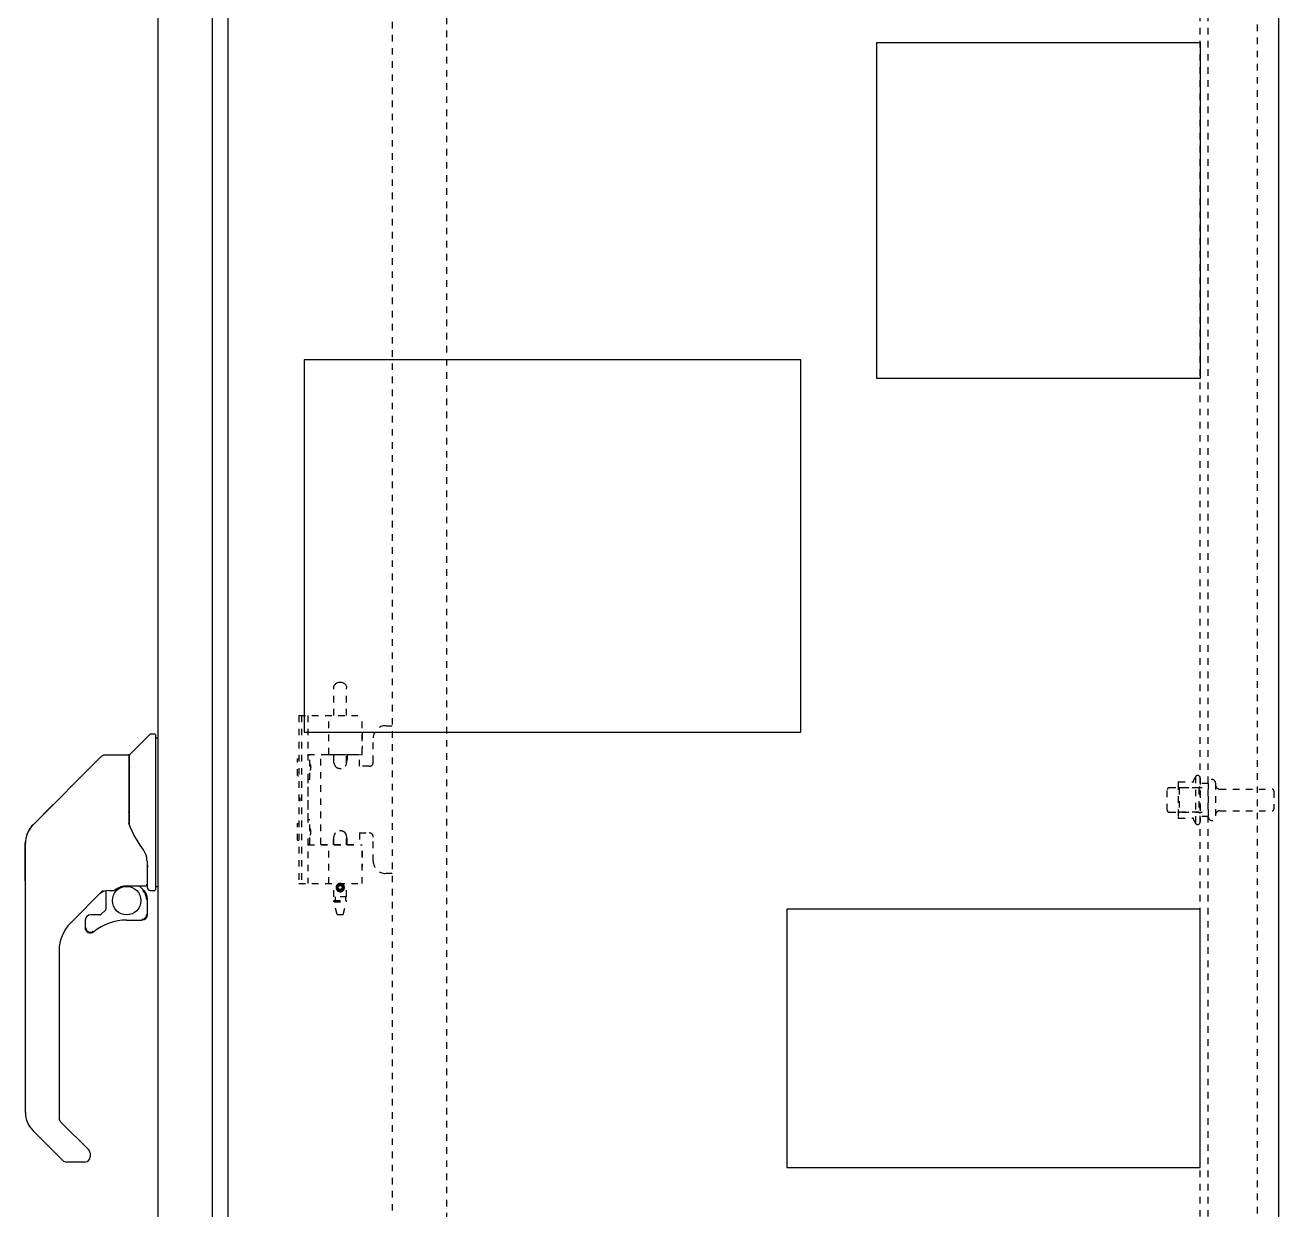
# Model space of a CAD drawing. Header units: inches. Extents: x -89 to 114, y 2 to 66.
# Drawn here: x 94.78 to 113.87, y 28.33 to 46.37 of the extents above; entities that cross this region are included whole.
import ezdxf

# ---------------------------------------------------------------- set-up
doc = ezdxf.new("R2010")
doc.units = ezdxf.units.IN
doc.header["$LTSCALE"] = 0.25
doc.header["$MEASUREMENT"] = 0
doc.linetypes.add('HIDDEN', pattern=[0.2, 0.1, -0.1])
doc.linetypes.add('HIDDEN2', pattern=[0.1875, 0.125, -0.0625])
doc.layers.add('HIDDEN', color=7, linetype='HIDDEN2')
doc.layers.add('PSYMS', color=7, linetype='Continuous')

# ---------------------------------------------------------------- blocks, each defined once
blk = doc.blocks.new('SIDE')
at = {"linetype": 'Continuous'}
for p, q in [((58.694, 4.647), (58.694, 64.497)), ((74.694, 4.647), (74.694, 64.497)), ((57.626, 64.177), (57.626, 4.967)), ((58.451, 64.232), (58.451, 4.912)), ((57.202, 35.27), (57.496, 35.565)), ((57.579, 35.576), (57.524, 35.576)), ((57.587, 35.568), (57.587, 33.202)), ((57.587, 35.517), (57.626, 35.517)), ((56.768, 35.238), (55.726, 34.195)), ((56.824, 35.261), (57.177, 35.261)), ((57.185, 35.253), (57.185, 34.209)), ((57.193, 34.197), (57.193, 35.249)), ((55.725, 34.195), (56.031, 34.501)), ((56.031, 34.501), (56.031, 34.501)), ((57.205, 34.165), (57.186, 34.218)), ((55.625, 34.025), (55.618, 33.994)), ((55.625, 34.025), (55.624, 34.019)), ((55.658, 34.106), (55.658, 34.105)), ((57.233, 34.099), (57.205, 34.165)), ((55.603, 33.334), (55.603, 33.921)), ((55.61, 29.814), (55.61, 33.917)), ((57.461, 33.641), (57.46, 33.664)), ((57.461, 33.641), (57.461, 33.285)), ((57.469, 33.64), (57.469, 33.643)), ((57.469, 33.638), (57.469, 33.64)), ((57.469, 33.635), (57.469, 33.638)), ((57.469, 33.234), (57.469, 33.635)), ((57.146, 33.266), (57.441, 33.266)), ((57.342, 33.266), (57.407, 33.2)), ((57.587, 33.253), (57.626, 33.253)), ((56.79, 33.193), (56.295, 32.698)), ((56.835, 33.191), (56.835, 32.907)), ((56.873, 33.194), (56.949, 33.194)), ((57.401, 33.195), (57.399, 33.193)), ((57.453, 33.061), (57.462, 33.061)), ((57.465, 33.061), (57.465, 32.824)), ((57.508, 33.194), (57.579, 33.194)), ((56.831, 32.899), (56.759, 32.827)), ((56.52, 32.745), (56.52, 32.626)), ((56.751, 32.824), (56.599, 32.824)), ((57.15, 32.745), (57.386, 32.745)), ((57.462, 32.824), (57.453, 32.824)), ((56.522, 32.617), (56.522, 32.626)), ((56.53, 32.626), (56.522, 32.626)), ((56.599, 32.549), (56.59, 32.549)), ((56.607, 32.549), (56.599, 32.549)), ((56.616, 32.551), (56.607, 32.549)), ((56.624, 32.553), (56.616, 32.551)), ((56.633, 32.557), (56.624, 32.553)), ((56.64, 32.561), (56.633, 32.557)), ((56.647, 32.566), (56.64, 32.561)), ((56.122, 32.28), (56.122, 29.729)), ((56.145, 29.673), (56.577, 29.242)), ((56.178, 29.084), (55.726, 29.536)), ((56.516, 29.06), (56.234, 29.06)), ((56.595, 29.199), (56.595, 29.139))]:
    blk.add_line(p, q, dxfattribs=at)
for points in [[(56.768, 35.238), (56.776, 35.245), (56.785, 35.251), (56.794, 35.255), (56.804, 35.259), (56.814, 35.261), (56.824, 35.261)], [(57.185, 34.379), (57.185, 34.38), (57.186, 34.381), (57.187, 34.382), (57.189, 34.384), (57.192, 34.385), (57.193, 34.386)], [(55.725, 34.195), (55.704, 34.172), (55.679, 34.139), (55.657, 34.103), (55.639, 34.065), (55.625, 34.025)], [(57.408, 33.811), (57.357, 33.884), (57.308, 33.961), (57.267, 34.032), (57.233, 34.099)], [(57.46, 33.664), (57.455, 33.699), (57.446, 33.733), (57.434, 33.765), (57.419, 33.794), (57.408, 33.811)], [(57.461, 33.596), (57.461, 33.595), (57.462, 33.591), (57.463, 33.587), (57.464, 33.584)], [(57.464, 33.584), (57.466, 33.577), (57.467, 33.571), (57.467, 33.564), (57.468, 33.558), (57.468, 33.551), (57.469, 33.544)], [(56.984, 33.212), (56.989, 33.215), (56.994, 33.218), (56.999, 33.221), (57.005, 33.225), (57.012, 33.229), (57.02, 33.233), (57.027, 33.237), (57.036, 33.241), (57.045, 33.245), (57.055, 33.249), (57.066, 33.253), (57.077, 33.256), (57.089, 33.259), (57.101, 33.262), (57.114, 33.264), (57.128, 33.265), (57.142, 33.266), (57.146, 33.266)], [(56.95, 33.194), (56.954, 33.195), (56.958, 33.196), (56.961, 33.197), (56.964, 33.199), (56.966, 33.2), (56.969, 33.202), (56.973, 33.204), (56.976, 33.206), (56.984, 33.212)], [(57.453, 33.061), (57.453, 33.076), (57.451, 33.09), (57.448, 33.105), (57.444, 33.119), (57.439, 33.132), (57.433, 33.146), (57.426, 33.158), (57.418, 33.17), (57.409, 33.182), (57.399, 33.193)], [(57.405, 33.199), (57.405, 33.199), (57.405, 33.198), (57.404, 33.198), (57.404, 33.197), (57.401, 33.195)], [(57.405, 33.199), (57.416, 33.188), (57.425, 33.176), (57.434, 33.163), (57.441, 33.15), (57.448, 33.136), (57.453, 33.121), (57.457, 33.107), (57.46, 33.092), (57.462, 33.077), (57.462, 33.061)], [(57.462, 32.824), (57.462, 32.815), (57.46, 32.807), (57.458, 32.798), (57.455, 32.79), (57.451, 32.783), (57.446, 32.776), (57.44, 32.77), (57.434, 32.764), (57.427, 32.759), (57.419, 32.755), (57.411, 32.751), (57.403, 32.749), (57.394, 32.748), (57.386, 32.747)], [(57.386, 32.756), (57.393, 32.756), (57.401, 32.758), (57.408, 32.76), (57.415, 32.763), (57.422, 32.766), (57.428, 32.771), (57.434, 32.776), (57.439, 32.781), (57.443, 32.788), (57.447, 32.794), (57.45, 32.801), (57.452, 32.809), (57.453, 32.816), (57.453, 32.824)], [(57.386, 32.756), (57.386, 32.754), (57.386, 32.751)], [(57.386, 32.751), (57.386, 32.75), (57.386, 32.749), (57.386, 32.748), (57.386, 32.747), (57.386, 32.747)], [(56.59, 32.549), (56.581, 32.551), (56.573, 32.553), (56.565, 32.556), (56.558, 32.561), (56.551, 32.566), (56.544, 32.571), (56.539, 32.578), (56.534, 32.585), (56.529, 32.592), (56.526, 32.6), (56.524, 32.609), (56.522, 32.617)], [(56.53, 32.626), (56.531, 32.618), (56.532, 32.61), (56.534, 32.603), (56.537, 32.596), (56.541, 32.589), (56.546, 32.583), (56.551, 32.577), (56.556, 32.572), (56.563, 32.568), (56.569, 32.564), (56.576, 32.561), (56.584, 32.559), (56.591, 32.558), (56.599, 32.558), (56.607, 32.558), (56.614, 32.56), (56.622, 32.562), (56.629, 32.565), (56.635, 32.569), (56.642, 32.573)], [(56.582, 29.236), (56.581, 29.237), (56.58, 29.238), (56.579, 29.239), (56.578, 29.24), (56.577, 29.241), (56.577, 29.242)]]:
    blk.add_lwpolyline(points, dxfattribs=at)
blk.add_circle((57.15, 33.04), 0.217, dxfattribs=at)
for centre, radius, start, end in [((57.524, 35.537), 0.0394, 90, 135), ((57.579, 35.568), 0.00787, 0, 90), ((57.177, 35.253), 0.00787, 0, 90), ((57.223, 35.249), 0.0295, 135, 180), ((57.205, 35.08), 0.0197, 180, 233.006), ((56.004, 33.917), 0.394, 135, 167.3768), ((56.004, 33.917), 0.394, 168.7096, 180), ((55.623, 33.921), 0.0197, 128.2199, 180), ((55.623, 33.334), 0.0197, 180, 229.7821), ((57.441, 33.285), 0.0197, 270, 0), ((57.508, 33.234), 0.0394, 180, 270), ((56.873, 32.997), 0.197, 90, 129.3806), ((57.268, 33.061), 0.197, 0, 45), ((57.579, 33.202), 0.00787, 270, 0), ((56.823, 32.907), 0.0118, 315, 0), ((56.713, 32.28), 0.591, 135, 180), ((56.599, 32.745), 0.0787, 90, 180), ((57.15, 31.958), 0.787, 90, 129.5212), ((56.751, 32.835), 0.0118, 270, 315), ((57.386, 32.824), 0.0787, 270, 0), ((56.599, 32.626), 0.0787, 180, 309.5212), ((56.004, 29.814), 0.394, 180, 225), ((56.201, 29.729), 0.0787, 180, 225), ((56.536, 29.199), 0.0591, 0, 38.8674), ((56.234, 29.139), 0.0787, 225, 270), ((56.516, 29.139), 0.0787, 270, 0)]:
    blk.add_arc(centre, radius, start, end, dxfattribs=at)
blk = doc.blocks.new('SCE-DF60EL36LP_SIDE')
at = {"color": 0}
for p, q in [((75.068, 59.04), (75.068, 3.226)), ((74.24, 58.975), (74.24, 3.291)), ((73.35, 32.413), (73.35, 32.836)), ((73.546, 32.413), (73.546, 32.836)), ((72.818, 32.413), (72.818, 29.854)), ((72.818, 32.413), (73.782, 32.413)), ((72.857, 32.413), (72.857, 29.854)), ((72.956, 32.413), (72.956, 31.726)), ((73.276, 31.822), (73.276, 32.413)), ((73.782, 31.822), (73.782, 32.413)), ((73.783, 32.153), (73.782, 32.153)), ((73.783, 32.153), (73.783, 31.913)), ((74.139, 32.258), (74.24, 32.258)), ((73.783, 31.913), (73.782, 31.913)), ((73.952, 31.703), (73.952, 32.071)), ((72.798, 31.752), (72.818, 31.755)), ((72.798, 31.498), (72.798, 31.752)), ((72.956, 31.822), (72.956, 31.769)), ((72.956, 31.822), (73.782, 31.822)), ((72.956, 31.813), (72.986, 31.813)), ((72.956, 31.771), (72.956, 31.769)), ((72.986, 31.812), (72.986, 31.813)), ((72.986, 31.439), (72.986, 31.812)), ((73.153, 30.452), (73.153, 31.815)), ((73.35, 31.815), (73.153, 31.815)), ((73.344, 31.815), (73.344, 31.742)), ((73.35, 31.711), (73.347, 31.711)), ((73.35, 31.695), (73.35, 31.822)), ((73.546, 31.815), (73.35, 31.815)), ((73.546, 31.695), (73.546, 31.822)), ((73.744, 31.815), (73.546, 31.815)), ((73.55, 31.711), (73.546, 31.711)), ((73.552, 31.815), (73.552, 31.742)), ((73.744, 31.641), (73.744, 31.815)), ((72.956, 31.525), (72.956, 30.742)), ((73.889, 31.641), (73.744, 31.641)), ((72.798, 31.498), (72.818, 31.495)), ((72.956, 31.481), (72.956, 30.785)), ((72.956, 31.481), (72.956, 31.48)), ((72.986, 31.438), (72.956, 31.438)), ((72.986, 31.439), (72.986, 31.437)), ((72.838, 31.153), (72.818, 31.153)), ((72.838, 31.113), (72.838, 31.153)), ((72.838, 31.113), (72.818, 31.113)), ((72.798, 30.768), (72.818, 30.771)), ((72.798, 30.514), (72.798, 30.768)), ((72.956, 30.829), (72.986, 30.829)), ((72.956, 30.787), (72.956, 30.785)), ((72.986, 30.828), (72.986, 30.829)), ((72.986, 30.455), (72.986, 30.828)), ((73.347, 30.556), (73.35, 30.556)), ((73.35, 30.444), (73.35, 30.572)), ((73.546, 30.444), (73.546, 30.572)), ((73.546, 30.556), (73.55, 30.556)), ((73.744, 30.626), (73.744, 30.452)), ((73.744, 30.626), (73.889, 30.626)), ((73.952, 30.196), (73.952, 30.563)), ((72.798, 30.514), (72.818, 30.511)), ((72.956, 30.541), (72.956, 29.854)), ((72.956, 30.497), (72.956, 30.444)), ((72.956, 30.497), (72.956, 30.496)), ((72.986, 30.454), (72.956, 30.454)), ((72.956, 30.444), (73.782, 30.444)), ((72.986, 30.455), (72.986, 30.453)), ((73.153, 30.452), (73.35, 30.452)), ((73.276, 29.854), (73.276, 30.444)), ((73.344, 30.452), (73.344, 30.524)), ((73.35, 30.452), (73.546, 30.452)), ((73.546, 30.452), (73.744, 30.452)), ((73.552, 30.452), (73.552, 30.524)), ((73.782, 29.854), (73.782, 30.444)), ((73.783, 30.353), (73.782, 30.353)), ((73.783, 30.353), (73.783, 30.113)), ((73.783, 30.113), (73.782, 30.113)), ((74.24, 30.008), (74.139, 30.008)), ((72.818, 29.854), (73.782, 29.854)), ((73.35, 29.654), (73.35, 29.854)), ((73.391, 29.814), (73.39, 29.813)), ((73.39, 29.813), (73.405, 29.808)), ((73.395, 29.822), (73.391, 29.814)), ((73.397, 29.816), (73.394, 29.808)), ((73.399, 29.83), (73.395, 29.822)), ((73.401, 29.824), (73.397, 29.816)), ((73.4, 29.81), (73.398, 29.803)), ((73.406, 29.812), (73.404, 29.805)), ((73.405, 29.81), (73.408, 29.816)), ((73.405, 29.808), (73.405, 29.81)), ((73.41, 29.818), (73.406, 29.812)), ((73.414, 29.824), (73.41, 29.818)), ((73.42, 29.847), (73.412, 29.842)), ((73.419, 29.841), (73.412, 29.836)), ((73.419, 29.829), (73.418, 29.829)), ((73.426, 29.845), (73.419, 29.841)), ((73.425, 29.839), (73.419, 29.835)), ((73.42, 29.831), (73.419, 29.83)), ((73.419, 29.83), (73.419, 29.829)), ((73.419, 29.83), (73.419, 29.83)), ((73.428, 29.85), (73.42, 29.847)), ((73.421, 29.832), (73.42, 29.831)), ((73.42, 29.816), (73.425, 29.82)), ((73.422, 29.832), (73.421, 29.832)), ((73.423, 29.811), (73.426, 29.815)), ((73.433, 29.842), (73.425, 29.839)), ((73.434, 29.847), (73.426, 29.845)), ((73.426, 29.815), (73.43, 29.818)), ((73.438, 29.838), (73.431, 29.836)), ((73.44, 29.843), (73.433, 29.842)), ((73.434, 29.854), (73.441, 29.855)), ((73.445, 29.839), (73.438, 29.838)), ((73.448, 29.844), (73.44, 29.843)), ((73.454, 29.854), (73.445, 29.854)), ((73.452, 29.839), (73.445, 29.839)), ((73.485, 29.782), (73.483, 29.776)), ((73.491, 29.784), (73.488, 29.777)), ((73.488, 29.776), (73.49, 29.782)), ((73.502, 29.82), (73.497, 29.827)), ((73.546, 29.654), (73.546, 29.854)), ((73.546, 29.654), (73.35, 29.654)), ((73.35, 29.578), (73.35, 29.599)), ((73.35, 29.599), (73.546, 29.599)), ((73.37, 29.654), (73.37, 29.599)), ((73.398, 29.768), (73.403, 29.76)), ((73.448, 29.766), (73.448, 29.751)), ((73.448, 29.751), (73.45, 29.751)), ((73.458, 29.762), (73.452, 29.761)), ((73.453, 29.741), (73.461, 29.743)), ((73.459, 29.747), (73.466, 29.749)), ((73.461, 29.743), (73.468, 29.745)), ((73.463, 29.738), (73.471, 29.741)), ((73.466, 29.749), (73.473, 29.752)), ((73.468, 29.745), (73.475, 29.748)), ((73.471, 29.741), (73.478, 29.744)), ((73.476, 29.775), (73.472, 29.771)), ((73.475, 29.76), (73.48, 29.765)), ((73.475, 29.748), (73.482, 29.753)), ((73.483, 29.776), (73.479, 29.771)), ((73.48, 29.765), (73.485, 29.77)), ((73.485, 29.771), (73.481, 29.765)), ((73.488, 29.777), (73.485, 29.771)), ((73.485, 29.77), (73.488, 29.776)), ((73.493, 29.774), (73.495, 29.781)), ((73.527, 29.654), (73.527, 29.599)), ((73.546, 29.578), (73.546, 29.599)), ((73.35, 29.578), (73.546, 29.578)), ((73.402, 29.384), (73.35, 29.578)), ((73.495, 29.384), (73.546, 29.578)), ((73.402, 29.384), (73.495, 29.384))]:
    blk.add_line(p, q, dxfattribs=at)
for points in [[(73.35, 32.836), (73.351, 32.846), (73.353, 32.857), (73.357, 32.866), (73.362, 32.876), (73.368, 32.884), (73.375, 32.892), (73.383, 32.9), (73.393, 32.906), (73.403, 32.911), (73.414, 32.916), (73.425, 32.919), (73.437, 32.92), (73.448, 32.921)], [(73.448, 32.921), (73.46, 32.92), (73.472, 32.919), (73.483, 32.916), (73.494, 32.911), (73.504, 32.906), (73.513, 32.9), (73.522, 32.892), (73.529, 32.884), (73.535, 32.876), (73.54, 32.866), (73.544, 32.857), (73.546, 32.846), (73.546, 32.836)], [(73.344, 31.742), (73.345, 31.73), (73.346, 31.718), (73.348, 31.705), (73.351, 31.692), (73.355, 31.678), (73.359, 31.665), (73.365, 31.653), (73.371, 31.641)], [(73.525, 31.641), (73.532, 31.653), (73.537, 31.665), (73.542, 31.678), (73.546, 31.692), (73.549, 31.705), (73.551, 31.718), (73.552, 31.73), (73.552, 31.742)], [(72.986, 31.68), (72.989, 31.671), (72.993, 31.66), (72.996, 31.648), (72.998, 31.637), (72.999, 31.625), (72.998, 31.614), (72.996, 31.602), (72.993, 31.591), (72.989, 31.579), (72.986, 31.571)], [(72.986, 30.696), (72.989, 30.687), (72.993, 30.676), (72.996, 30.664), (72.998, 30.653), (72.999, 30.641), (72.998, 30.63), (72.996, 30.618), (72.993, 30.607), (72.989, 30.595), (72.986, 30.587)], [(73.371, 30.626), (73.365, 30.614), (73.359, 30.601), (73.355, 30.588), (73.351, 30.575), (73.348, 30.562), (73.346, 30.549), (73.345, 30.536), (73.344, 30.524)], [(73.552, 30.524), (73.552, 30.536), (73.551, 30.549), (73.549, 30.562), (73.546, 30.575), (73.542, 30.588), (73.537, 30.601), (73.532, 30.614), (73.525, 30.626)], [(73.394, 29.808), (73.393, 29.8), (73.392, 29.792), (73.393, 29.784), (73.395, 29.775), (73.398, 29.768)], [(73.395, 29.828), (73.399, 29.834), (73.405, 29.84), (73.411, 29.844), (73.418, 29.848)], [(73.398, 29.803), (73.397, 29.795), (73.397, 29.787), (73.399, 29.78), (73.402, 29.772), (73.405, 29.765), (73.41, 29.759), (73.416, 29.753), (73.422, 29.749), (73.429, 29.745), (73.437, 29.743), (73.445, 29.742), (73.453, 29.741)], [(73.412, 29.842), (73.405, 29.836), (73.399, 29.83)], [(73.419, 29.835), (73.413, 29.83), (73.408, 29.824), (73.403, 29.817), (73.4, 29.81)], [(73.4, 29.81), (73.4, 29.811), (73.401, 29.812), (73.402, 29.814), (73.402, 29.815), (73.403, 29.816), (73.403, 29.817), (73.404, 29.818), (73.405, 29.819), (73.405, 29.82), (73.406, 29.821), (73.406, 29.821), (73.407, 29.822), (73.408, 29.823), (73.408, 29.824), (73.409, 29.824), (73.409, 29.825), (73.41, 29.825), (73.41, 29.826), (73.411, 29.826), (73.411, 29.827), (73.412, 29.827), (73.412, 29.828), (73.413, 29.828), (73.413, 29.828), (73.414, 29.829), (73.414, 29.829), (73.414, 29.829), (73.415, 29.83), (73.415, 29.83), (73.416, 29.83), (73.416, 29.83), (73.416, 29.831), (73.417, 29.831), (73.417, 29.831), (73.417, 29.831), (73.418, 29.832), (73.418, 29.832), (73.418, 29.832), (73.419, 29.832), (73.419, 29.832), (73.419, 29.833), (73.42, 29.833), (73.42, 29.833), (73.42, 29.833), (73.42, 29.833), (73.421, 29.833), (73.421, 29.833), (73.421, 29.833), (73.421, 29.834), (73.422, 29.834), (73.422, 29.834), (73.422, 29.834), (73.422, 29.834), (73.423, 29.834), (73.423, 29.834), (73.423, 29.834), (73.423, 29.834), (73.423, 29.834), (73.423, 29.833), (73.423, 29.833), (73.423, 29.833), (73.423, 29.833), (73.422, 29.833), (73.422, 29.833), (73.422, 29.832), (73.422, 29.832), (73.422, 29.832)], [(73.412, 29.836), (73.406, 29.83), (73.401, 29.824)], [(73.404, 29.805), (73.402, 29.798), (73.402, 29.791), (73.403, 29.783), (73.405, 29.776), (73.408, 29.77), (73.413, 29.764), (73.418, 29.759), (73.423, 29.754), (73.43, 29.751), (73.437, 29.748), (73.444, 29.747), (73.451, 29.746), (73.459, 29.747)], [(73.418, 29.829), (73.418, 29.829), (73.418, 29.828), (73.417, 29.828), (73.417, 29.828), (73.417, 29.828), (73.417, 29.827), (73.416, 29.827), (73.416, 29.827), (73.416, 29.826), (73.415, 29.826), (73.415, 29.825), (73.414, 29.825), (73.414, 29.824), (73.414, 29.824), (73.413, 29.823), (73.413, 29.823), (73.412, 29.822), (73.412, 29.822), (73.411, 29.821), (73.411, 29.82), (73.41, 29.819), (73.41, 29.819), (73.409, 29.818), (73.409, 29.817), (73.408, 29.816), (73.408, 29.815), (73.407, 29.814), (73.407, 29.813), (73.406, 29.812), (73.406, 29.811), (73.405, 29.809), (73.405, 29.808)], [(73.45, 29.751), (73.444, 29.752), (73.437, 29.753), (73.431, 29.756), (73.425, 29.759), (73.42, 29.764), (73.415, 29.769), (73.412, 29.774), (73.409, 29.781), (73.408, 29.787), (73.407, 29.794), (73.408, 29.801)], [(73.408, 29.816), (73.413, 29.822), (73.418, 29.827), (73.423, 29.832), (73.43, 29.835), (73.436, 29.837), (73.444, 29.839)], [(73.408, 29.801), (73.41, 29.807), (73.412, 29.813)], [(73.412, 29.813), (73.416, 29.819), (73.421, 29.823)], [(73.452, 29.756), (73.446, 29.756), (73.44, 29.758), (73.434, 29.76), (73.429, 29.763), (73.424, 29.766), (73.42, 29.771), (73.416, 29.776), (73.414, 29.782), (73.413, 29.788), (73.412, 29.794), (73.413, 29.8), (73.414, 29.806)], [(73.431, 29.836), (73.425, 29.833), (73.419, 29.829), (73.414, 29.824)], [(73.414, 29.806), (73.417, 29.811), (73.42, 29.816)], [(73.452, 29.761), (73.447, 29.761), (73.441, 29.762), (73.436, 29.764), (73.431, 29.767), (73.427, 29.771), (73.423, 29.775), (73.42, 29.779), (73.418, 29.785), (73.417, 29.79), (73.417, 29.795), (73.418, 29.801), (73.42, 29.806), (73.423, 29.811)], [(73.418, 29.848), (73.425, 29.851), (73.433, 29.854), (73.434, 29.854)], [(73.421, 29.823), (73.426, 29.827), (73.432, 29.831), (73.438, 29.833), (73.444, 29.834), (73.451, 29.834), (73.457, 29.833), (73.464, 29.831), (73.469, 29.827), (73.474, 29.823), (73.479, 29.819), (73.482, 29.813), (73.485, 29.807), (73.487, 29.801), (73.487, 29.795), (73.487, 29.788), (73.485, 29.782)], [(73.425, 29.82), (73.43, 29.824), (73.435, 29.826)], [(73.445, 29.854), (73.436, 29.853), (73.428, 29.85)], [(73.43, 29.818), (73.435, 29.821), (73.44, 29.823), (73.445, 29.824), (73.45, 29.824), (73.455, 29.823), (73.46, 29.821), (73.465, 29.818), (73.469, 29.815), (73.472, 29.811), (73.475, 29.806), (73.476, 29.802), (73.477, 29.797), (73.477, 29.791), (73.476, 29.786), (73.474, 29.782), (73.471, 29.777)], [(73.497, 29.819), (73.492, 29.826), (73.487, 29.832), (73.481, 29.837), (73.474, 29.842), (73.467, 29.845), (73.459, 29.848), (73.451, 29.849), (73.442, 29.849), (73.434, 29.847)], [(73.435, 29.826), (73.441, 29.828), (73.447, 29.829), (73.452, 29.829), (73.458, 29.827), (73.464, 29.825), (73.469, 29.822), (73.473, 29.818), (73.477, 29.813), (73.479, 29.808), (73.481, 29.803), (73.482, 29.797), (73.482, 29.791), (73.481, 29.786), (73.479, 29.78), (73.476, 29.775)], [(73.441, 29.855), (73.448, 29.855), (73.456, 29.855), (73.463, 29.854)], [(73.444, 29.839), (73.451, 29.839), (73.458, 29.838), (73.465, 29.836), (73.471, 29.832), (73.477, 29.828), (73.482, 29.823), (73.486, 29.817), (73.489, 29.811), (73.491, 29.804), (73.492, 29.798), (73.492, 29.791), (73.491, 29.784)], [(73.495, 29.781), (73.497, 29.788), (73.497, 29.796), (73.496, 29.803), (73.494, 29.811), (73.491, 29.818), (73.487, 29.824), (73.482, 29.83), (73.476, 29.835), (73.47, 29.839), (73.463, 29.841), (73.455, 29.843), (73.448, 29.844)], [(73.49, 29.782), (73.492, 29.789), (73.492, 29.796), (73.491, 29.803), (73.489, 29.81), (73.487, 29.816), (73.483, 29.822), (73.478, 29.827), (73.472, 29.831), (73.466, 29.835), (73.459, 29.837), (73.452, 29.839)], [(73.497, 29.827), (73.492, 29.834), (73.486, 29.84), (73.479, 29.845), (73.471, 29.849), (73.462, 29.852), (73.454, 29.854)], [(73.463, 29.854), (73.464, 29.854), (73.472, 29.851)], [(73.472, 29.851), (73.479, 29.848), (73.486, 29.844), (73.492, 29.84), (73.497, 29.834), (73.502, 29.828)], [(73.482, 29.753), (73.488, 29.758), (73.493, 29.765), (73.497, 29.772), (73.5, 29.779), (73.502, 29.787), (73.502, 29.795), (73.501, 29.803), (73.5, 29.811), (73.497, 29.819)], [(73.497, 29.762), (73.501, 29.769), (73.505, 29.777), (73.506, 29.786), (73.507, 29.794), (73.507, 29.803), (73.505, 29.812), (73.502, 29.82)], [(73.425, 29.736), (73.418, 29.739), (73.411, 29.743), (73.405, 29.748), (73.399, 29.754), (73.395, 29.76)], [(73.403, 29.76), (73.408, 29.754), (73.414, 29.748), (73.421, 29.744), (73.429, 29.74), (73.437, 29.738), (73.446, 29.736), (73.454, 29.737), (73.463, 29.738)], [(73.441, 29.733), (73.433, 29.734), (73.425, 29.736)], [(73.456, 29.733), (73.448, 29.732), (73.441, 29.733)], [(73.464, 29.771), (73.459, 29.768), (73.455, 29.767), (73.45, 29.766), (73.448, 29.766)], [(73.481, 29.765), (73.476, 29.761), (73.47, 29.757), (73.464, 29.754), (73.457, 29.752), (73.45, 29.751)], [(73.45, 29.751), (73.456, 29.752), (73.463, 29.754), (73.469, 29.756), (73.475, 29.76)], [(73.47, 29.763), (73.464, 29.76), (73.458, 29.758), (73.452, 29.756)], [(73.479, 29.739), (73.472, 29.736), (73.464, 29.734), (73.456, 29.733)], [(73.472, 29.771), (73.468, 29.767), (73.463, 29.764), (73.458, 29.762)], [(73.471, 29.777), (73.468, 29.774), (73.464, 29.771)], [(73.479, 29.771), (73.475, 29.766), (73.47, 29.763)], [(73.473, 29.752), (73.479, 29.757), (73.484, 29.762)], [(73.478, 29.744), (73.486, 29.749), (73.492, 29.755), (73.497, 29.762)], [(73.502, 29.76), (73.497, 29.754), (73.492, 29.748), (73.486, 29.743), (73.479, 29.739)], [(73.484, 29.762), (73.489, 29.768), (73.493, 29.774)]]:
    blk.add_lwpolyline(points, dxfattribs=at)
for centre, radius, start, end in [((74.139, 32.071), 0.188, 90, 180), ((73.889, 31.703), 0.0625, 270, 0), ((73.448, 31.711), 0.104, 222.171, 317.829), ((73.448, 30.556), 0.104, 42.171, 137.829), ((73.889, 30.563), 0.0625, 0, 90), ((74.139, 30.196), 0.188, 180, 270), ((73.448, 29.794), 0.0635, 147.6857, 212.3143), ((73.448, 29.794), 0.0625, 117.7213, 242.2786), ((73.448, 29.794), 0.0635, 32.3143, 147.6857), ((73.448, 29.794), 0.0625, 62.2779, 117.7213), ((73.448, 29.794), 0.0625, 297.7218, 62.2779), ((73.448, 29.794), 0.0635, 327.6857, 32.3143), ((73.448, 29.794), 0.0635, 212.3143, 327.6857), ((73.448, 29.794), 0.0625, 242.2786, 297.7218)]:
    blk.add_arc(centre, radius, start, end, dxfattribs=at)

msp = doc.modelspace()

# ---------------------------------------------------------------- linework, layer by layer
at = {"linetype": 'HIDDEN'}
for p, q in [((112.669, 6.229), (112.669, 62.916)), ((112.794, 6.229), (112.794, 62.916)), ((113.544, 12.479), (113.544, 56.666)), ((112.199, 34.76), (112.794, 34.76)), ((112.333, 34.828), (112.333, 34.317)), ((112.353, 34.756), (112.333, 34.776)), ((112.344, 34.85), (112.572, 34.85)), ((112.649, 34.756), (112.353, 34.756)), ((112.353, 34.756), (112.353, 34.389)), ((112.599, 34.928), (112.599, 34.216)), ((112.649, 34.756), (112.669, 34.776)), ((112.649, 34.756), (112.649, 34.389)), ((112.669, 34.906), (112.669, 34.238)), ((112.794, 34.822), (112.669, 34.822)), ((112.794, 34.83), (112.794, 34.315)), ((112.904, 34.83), (112.904, 34.315)), ((112.169, 34.415), (112.169, 34.73)), ((112.967, 34.737), (113.764, 34.737)), ((113.794, 34.707), (113.794, 34.437)), ((112.199, 34.385), (112.794, 34.385)), ((112.353, 34.389), (112.333, 34.369)), ((112.649, 34.389), (112.353, 34.389)), ((112.649, 34.389), (112.669, 34.369)), ((112.967, 34.407), (113.764, 34.407)), ((112.344, 34.295), (112.572, 34.295)), ((112.794, 34.322), (112.669, 34.322))]:
    msp.add_line(p, q, dxfattribs=at)
for centre, radius, start, end in [((112.631, 34.906), 0.0384, 0, 145.5503), ((112.199, 34.73), 0.03, 90, 180), ((112.475, 34.828), 0.141, 174.7919, 180), ((112.344, 34.84), 0.01, 90, 174.8062), ((112.553, 34.86), 0.01, 270, 336.0321), ((113.2, 34.572), 0.698, 149.3369, 156.0321), ((112.849, 34.83), 0.055, 0, 180), ((112.967, 34.8), 0.0625, 180, 270), ((113.764, 34.707), 0.03, 0, 90), ((112.199, 34.415), 0.03, 180, 270), ((112.967, 34.345), 0.0625, 90, 180), ((113.764, 34.437), 0.03, 270, 0), ((112.475, 34.317), 0.141, 180, 185.2081), ((112.344, 34.305), 0.01, 185.1938, 270), ((112.553, 34.285), 0.01, 23.9679, 90), ((113.2, 34.572), 0.698, 203.9679, 210.6631), ((112.631, 34.238), 0.0384, 214.4497, 0), ((112.849, 34.315), 0.055, 180, 0)]:
    msp.add_arc(centre, radius, start, end, dxfattribs=at)
at = {"layer": 'PSYMS'}
for points in [[(107.749, 40.987), (107.749, 46.107), (112.669, 46.107), (112.669, 40.987)], [(106.589, 35.604), (106.589, 41.274), (99.029, 41.274), (99.029, 35.604)], [(112.669, 32.909), (106.379, 32.909), (106.379, 28.979), (112.669, 28.979)]]:
    msp.add_lwpolyline(points, close=True, dxfattribs=at)

# ---------------------------------------------------------------- block references
msp.add_blockref('SIDE', (39.175, 0))
at = {"layer": 'HIDDEN'}
msp.add_blockref('SCE-DF60EL36LP_SIDE', (26.129, 3.445), dxfattribs=at)

doc.saveas('drawing.dxf')
